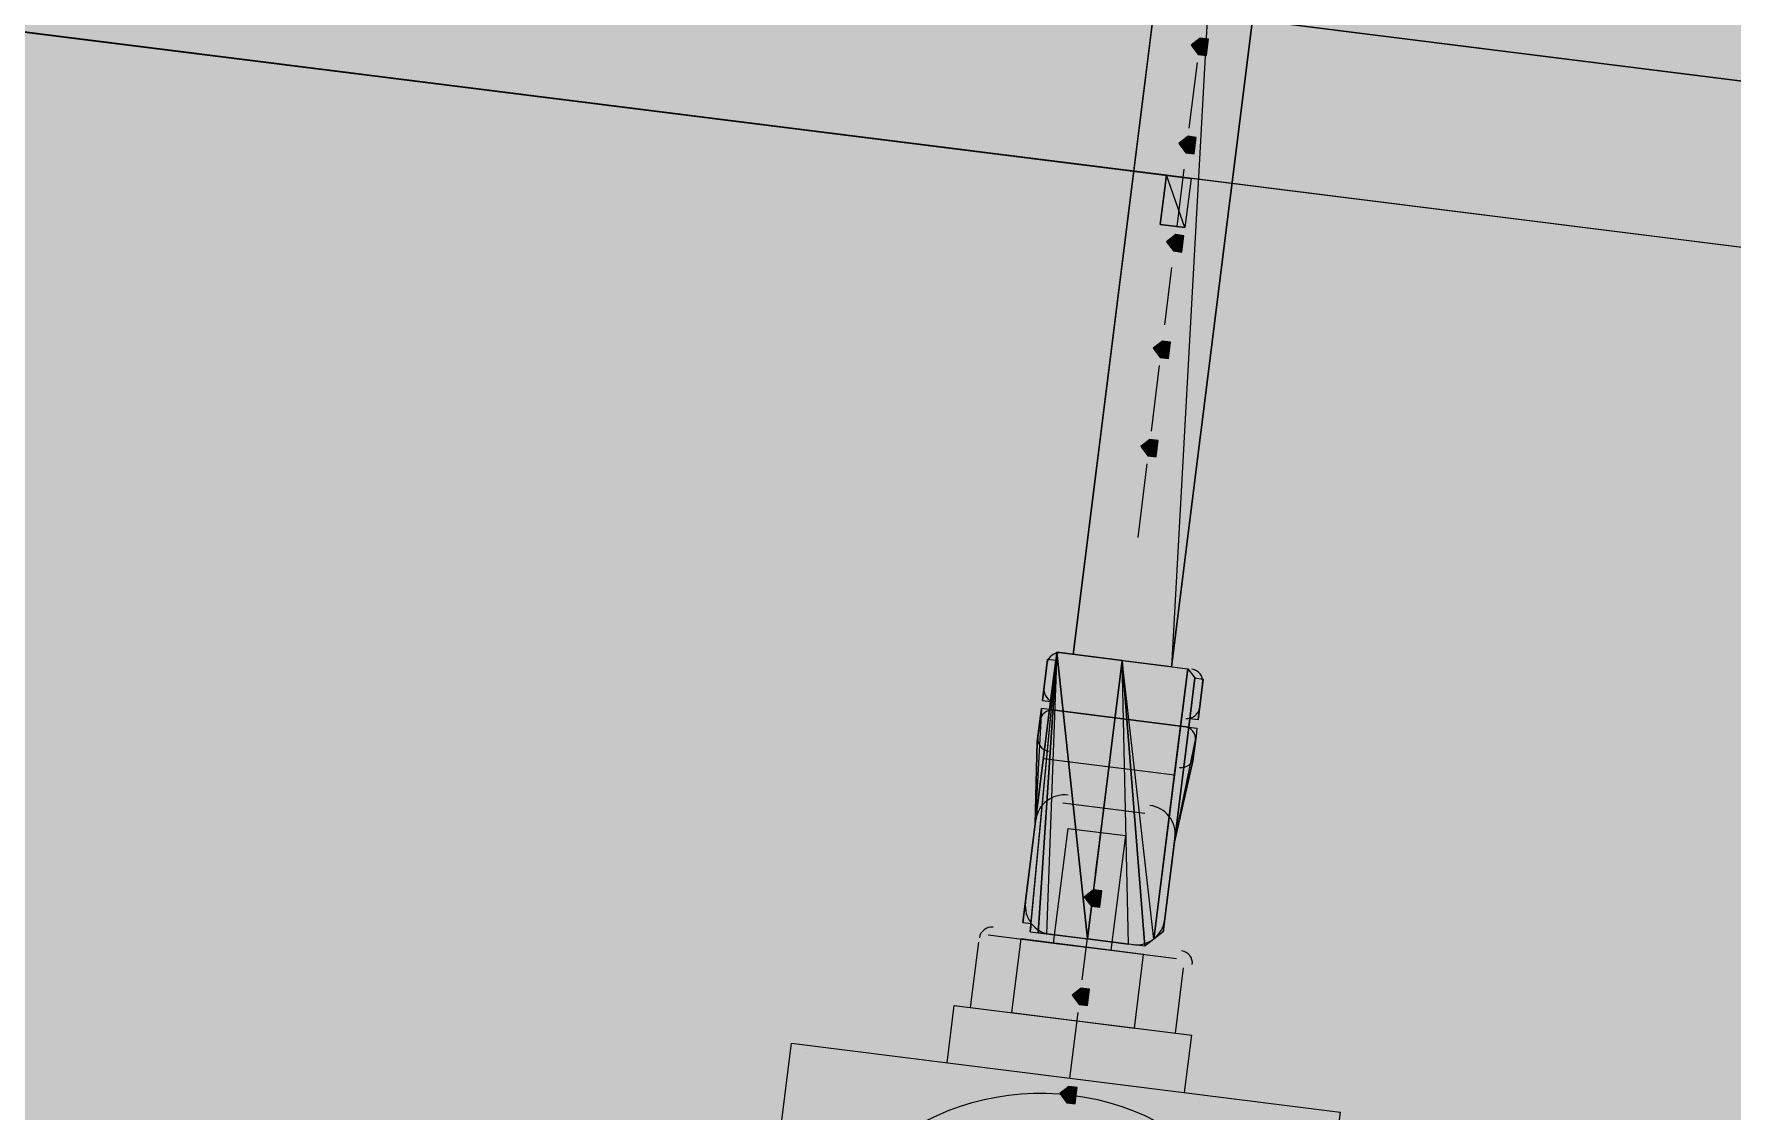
# Model space of a CAD drawing. Header units: metres. Extents: x -4 to 509425, y 7549 to 4732445.
# Drawn here: x 475989.321 to 475991.063, y 4719780.166 to 4719781.27 of the extents above; entities that cross this region are included whole.
import ezdxf

# ---------------------------------------------------------------- set-up
doc = ezdxf.new("R2010")
doc.units = ezdxf.units.M
doc.header["$LTSCALE"] = 0.01
doc.header["$MEASUREMENT"] = 0
doc.layers.get('0').update_dxf_attribs({"lineweight": 0})
doc.layers.add('_SUBESTACIÓN', color=1, linetype='Continuous')
doc.layers.add('SUBESTACION LA VID', color=253, linetype='Continuous')

# ---------------------------------------------------------------- blocks, each defined once
blk = doc.blocks.new('A$Cfff6051d')
at = {"layer": 'SUBESTACION LA VID', "transparency": 33554687}
h = blk.add_hatch(color=256, dxfattribs=at)
h.dxf.hatch_style = 2
h.paths.add_polyline_path([(475990.5249, 4719781.2568), (475990.5259, 4719781.2652), (475990.5175, 4719781.2663), (475990.5081, 4719781.2589), (475990.5154, 4719781.2495), (475990.5238, 4719781.2484)])
h = blk.add_hatch(color=256, dxfattribs=at)
h.dxf.hatch_style = 2
h.paths.add_polyline_path([(475990.5122, 4719781.156), (475990.5133, 4719781.1644), (475990.5049, 4719781.1655), (475990.4954, 4719781.1581), (475990.5028, 4719781.1487), (475990.5112, 4719781.1476)])
h = blk.add_hatch(color=256, dxfattribs=at)
h.dxf.hatch_style = 2
h.paths.add_polyline_path([(475990.4996, 4719781.0552), (475990.5007, 4719781.0636), (475990.4923, 4719781.0647), (475990.4828, 4719781.0573), (475990.4901, 4719781.0479), (475990.4985, 4719781.0468)])
h = blk.add_hatch(color=256, dxfattribs=at)
h.dxf.hatch_style = 2
h.paths.add_polyline_path([(475990.4859, 4719780.946), (475990.487, 4719780.9544), (475990.4786, 4719780.9555), (475990.4691, 4719780.9481), (475990.4765, 4719780.9387), (475990.4849, 4719780.9376)])
h = blk.add_hatch(color=256, dxfattribs=at)
h.dxf.hatch_style = 2
h.paths.add_polyline_path([(475990.4733, 4719780.8452), (475990.4743, 4719780.8536), (475990.4659, 4719780.8547), (475990.4565, 4719780.8473), (475990.4638, 4719780.8379), (475990.4722, 4719780.8368)])
h = blk.add_hatch(color=256, dxfattribs=at)
h.dxf.hatch_style = 2
h.paths.add_polyline_path([(475990.4153, 4719780.3832), (475990.4164, 4719780.3916), (475990.408, 4719780.3927), (475990.3985, 4719780.3853), (475990.4059, 4719780.3759), (475990.4143, 4719780.3748)])
h = blk.add_hatch(color=256, dxfattribs=at)
h.dxf.hatch_style = 2
h.paths.add_polyline_path([(475990.4027, 4719780.2824), (475990.4038, 4719780.2908), (475990.3954, 4719780.2919), (475990.3859, 4719780.2845), (475990.3933, 4719780.2751), (475990.4017, 4719780.274)])
h = blk.add_hatch(color=256, dxfattribs=at)
h.dxf.hatch_style = 2
h.paths.add_polyline_path([(475990.3901, 4719780.1816), (475990.3911, 4719780.19), (475990.3827, 4719780.191), (475990.3733, 4719780.1837), (475990.3806, 4719780.1742), (475990.389, 4719780.1732)])
at = {"layer": 'SUBESTACION LA VID', "lineweight": 15}
for p, q in [((475992.9064, 4719780.9924), (475980.1883, 4719782.5869)), ((475993.0365, 4719780.8054), (475980.0244, 4719782.4368)), ((475990.5682, 4719782.079), (475990.3871, 4719780.6342)), ((475990.669, 4719782.0664), (475990.4879, 4719780.6215)), ((475990.5144, 4719781.2411), (475990.5059, 4719781.1739)), ((475990.5007, 4719781.1319), (475990.4933, 4719781.0731)), ((475990.508, 4719781.1224), (475990.5017, 4719781.072)), ((475990.488, 4719781.0311), (475990.4807, 4719780.9723)), ((475990.4754, 4719780.9303), (475990.467, 4719780.8631)), ((475990.4628, 4719780.8295), (475990.4533, 4719780.7539)), ((475990.3703, 4719780.6363), (475990.5047, 4719780.6194)), ((475990.3566, 4719780.5953), (475990.3598, 4719780.6205)), ((475990.5194, 4719780.6005), (475990.5162, 4719780.5753)), ((475990.3629, 4719780.5775), (475990.4973, 4719780.5606)), ((475990.4973, 4719780.5606), (475990.3629, 4719780.5775)), ((475990.3503, 4719780.5449), (475990.3524, 4719780.5617)), ((475990.3482, 4719780.4599), (475990.3503, 4719780.5449)), ((475990.512, 4719780.5417), (475990.5099, 4719780.5249)), ((475990.491, 4719780.5102), (475990.3566, 4719780.5271)), ((475990.491, 4719780.442), (475990.5099, 4719780.5249)), ((475990.3765, 4719780.4819), (475990.4605, 4719780.4714)), ((475990.4101, 4719780.4095), (475990.4175, 4719780.4683)), ((475990.3376, 4719780.3759), (475990.3482, 4719780.4599)), ((475990.491, 4719780.442), (475990.4804, 4719780.358)), ((475990.3964, 4719780.3003), (475990.4048, 4719780.3675)), ((475990.2998, 4719780.3465), (475990.367, 4719780.3381)), ((475990.4437, 4719780.337), (475990.3597, 4719780.3475)), ((475990.2819, 4719780.2719), (475990.2904, 4719780.3391)), ((475990.367, 4719780.3381), (475990.4258, 4719780.3307)), ((475990.4258, 4719780.3307), (475990.493, 4719780.3223)), ((475990.492, 4719780.2456), (475990.5004, 4719780.3128)), ((475990.2578, 4719780.2152), (475990.2651, 4719780.274)), ((475990.2651, 4719780.274), (475990.5088, 4719780.2435)), ((475990.3838, 4719780.1994), (475990.3922, 4719780.2667)), ((475990.5014, 4719780.1847), (475990.5088, 4719780.2435)), ((475990.1139, 4719780.2247), (475990.1139, 4719780.2247)), ((475990.2399, 4719780.2089), (475990.2399, 4719780.2089)), ((475990.3827, 4719780.191), (475990.3827, 4719780.191)), ((475990.5171, 4719780.1742), (475990.5171, 4719780.1742))]:
    blk.add_line(p, q, dxfattribs=at)
at = {"layer": 'SUBESTACION LA VID', "lineweight": 0}
for p, q in [((475990.4367, 4719781.302), (475991.3271, 4719781.1904)), ((475990.3439, 4719780.358), (475990.3703, 4719780.6363)), ((475990.364, 4719780.5859), (475990.3692, 4719780.6279)), ((475990.3556, 4719780.5869), (475990.3598, 4719780.6205)), ((475990.3566, 4719780.5953), (475990.3598, 4719780.6205)), ((475990.5068, 4719780.568), (475990.512, 4719780.61)), ((475990.5068, 4719780.568), (475990.512, 4719780.61)), ((475990.5152, 4719780.5669), (475990.5204, 4719780.6089)), ((475990.5152, 4719780.5669), (475990.5194, 4719780.6005)), ((475990.3355, 4719780.3591), (475990.3629, 4719780.5775)), ((475990.3503, 4719780.5449), (475990.3545, 4719780.5785)), ((475990.3503, 4719780.5449), (475990.3545, 4719780.5785)), ((475990.3503, 4719780.5449), (475990.3535, 4719780.5701)), ((475990.3503, 4719780.5449), (475990.3535, 4719780.5701)), ((475990.3503, 4719780.5449), (475990.3535, 4719780.5701)), ((475990.4699, 4719780.3422), (475990.4973, 4719780.5606)), ((475990.491, 4719780.442), (475990.5057, 4719780.5596)), ((475990.491, 4719780.442), (475990.5057, 4719780.5596)), ((475990.491, 4719780.442), (475990.5057, 4719780.5596)), ((475990.491, 4719780.442), (475990.5131, 4719780.5501)), ((475990.491, 4719780.442), (475990.5131, 4719780.5501)), ((475990.4794, 4719780.3496), (475990.491, 4719780.442))]:
    blk.add_line(p, q, dxfattribs=at)
at = {"layer": 'SUBESTACION LA VID', "lineweight": 15}
for points in [[(475992.8853, 4719780.8244), (475990.508, 4719781.1224), (475990.5017, 4719781.072), (475990.4765, 4719781.0752), (475990.4828, 4719781.1256), (475986.5347, 4719781.6206), (475986.5283, 4719781.5702), (475986.5115, 4719781.5723), (475986.5179, 4719781.6227), (475982.5697, 4719782.1177), (475982.5634, 4719782.0672), (475982.5382, 4719782.0704), (475982.5445, 4719782.1208), (475980.1672, 4719782.4189)], [(475986.6313, 4719781.7791), (475987.7906, 4719781.6338), (475987.8053, 4719781.7514), (475987.9733, 4719781.7303), (475987.9586, 4719781.6127), (475989.1094, 4719781.4684), (475989.1242, 4719781.586), (475989.2922, 4719781.565), (475989.2774, 4719781.4474), (475990.4367, 4719781.302), (475990.4514, 4719781.4196), (475990.6194, 4719781.3986), (475990.6047, 4719781.281), (475991.3271, 4719781.1904)], [(475990.5682, 4719782.079), (475990.669, 4719782.0664), (475990.4879, 4719780.6215), (475990.3871, 4719780.6342), (475990.5682, 4719782.079)], [(475990.4828, 4719781.1256), (475990.4765, 4719781.0752), (475990.5017, 4719781.072)], [(475990.3376, 4719780.3759), (475990.3366, 4719780.3675), (475990.3355, 4719780.3591), (475990.3439, 4719780.358), (475990.3429, 4719780.3496), (475990.3513, 4719780.3486), (475990.3597, 4719780.3475), (475990.4017, 4719780.3423), (475990.4375, 4719780.6279), (475990.3703, 4719780.6363), (475990.3692, 4719780.6279), (475990.3608, 4719780.6289), (475990.3598, 4719780.6205), (475990.3566, 4719780.5953), (475990.3556, 4719780.5869), (475990.364, 4719780.5859), (475990.3629, 4719780.5775), (475990.3545, 4719780.5785), (475990.3535, 4719780.5701), (475990.3524, 4719780.5617), (475990.3503, 4719780.5449), (475990.3482, 4719780.4599), (475990.3376, 4719780.3759)], [(475990.4804, 4719780.358), (475990.4794, 4719780.3496), (475990.4699, 4719780.3422), (475990.4605, 4719780.3349), (475990.4437, 4719780.337), (475990.4017, 4719780.3423), (475990.4375, 4719780.6279), (475990.5047, 4719780.6194), (475990.512, 4719780.61), (475990.5204, 4719780.6089), (475990.5194, 4719780.6005), (475990.5162, 4719780.5753), (475990.5152, 4719780.5669), (475990.5068, 4719780.568), (475990.5057, 4719780.5596), (475990.4973, 4719780.5606), (475990.5057, 4719780.5596), (475990.5141, 4719780.5585), (475990.5131, 4719780.5501), (475990.512, 4719780.5417), (475990.5099, 4719780.5249), (475990.491, 4719780.442), (475990.4804, 4719780.358)], [(475990.367, 4719780.3381), (475990.3818, 4719780.4557), (475990.4406, 4719780.4483), (475990.4258, 4719780.3307)], [(475990.3334, 4719780.3423), (475990.3239, 4719780.2667), (475990.45, 4719780.2509), (475990.4594, 4719780.3265), (475990.3334, 4719780.3423)], [(475990.661, 4719780.1647), (475990.5915, 4719779.6103), (475990.0287, 4719779.6808), (475990.0982, 4719780.2353), (475990.661, 4719780.1647)]]:
    blk.add_lwpolyline(points, dxfattribs=at)
at = {"layer": 'SUBESTACION LA VID', "lineweight": 0}
for points in [[(475980.1672, 4719782.4189), (475990.508, 4719781.1224), (475982.5445, 4719782.1208)], [(475990.508, 4719781.1224), (475986.5347, 4719781.6206), (475982.5445, 4719782.1208), (475986.5179, 4719781.6227)], [(475990.3692, 4719780.6279), (475990.3629, 4719780.5775), (475990.3355, 4719780.3591), (475990.3629, 4719780.5775), (475990.3692, 4719780.6279), (475990.3629, 4719780.5775)], [(475990.3692, 4719780.6279), (475990.3629, 4719780.5775), (475990.3366, 4719780.3675)], [(475990.3429, 4719780.3496), (475990.3703, 4719780.6363), (475990.3513, 4719780.3486)], [(475990.3545, 4719780.5785), (475990.3482, 4719780.4599), (475990.3629, 4719780.5775), (475990.3692, 4719780.6279)], [(475990.3556, 4719780.5869), (475990.3608, 4719780.6289), (475990.3556, 4719780.5869)], [(475990.3556, 4719780.5869), (475990.3608, 4719780.6289), (475990.3556, 4719780.5869)], [(475990.3556, 4719780.5869), (475990.3608, 4719780.6289), (475990.3556, 4719780.5869)], [(475990.3556, 4719780.5869), (475990.3608, 4719780.6289), (475990.3556, 4719780.5869)], [(475990.4605, 4719780.3349), (475990.4375, 4719780.6279), (475990.4605, 4719780.3349)], [(475990.3566, 4719780.5953), (475990.3598, 4719780.6205), (475990.3566, 4719780.5953)], [(475990.3566, 4719780.5953), (475990.3598, 4719780.6205), (475990.3566, 4719780.5953)], [(475990.5047, 4719780.6194), (475990.4699, 4719780.3422), (475990.4973, 4719780.5606), (475990.5047, 4719780.6194)], [(475990.4699, 4719780.3422), (475990.4973, 4719780.5606), (475990.5036, 4719780.611)], [(475990.512, 4719780.61), (475990.5057, 4719780.5596), (475990.4794, 4719780.3496), (475990.5057, 4719780.5596)], [(475990.5057, 4719780.5596), (475990.512, 4719780.61), (475990.5057, 4719780.5596)], [(475990.5068, 4719780.568), (475990.512, 4719780.61), (475990.5068, 4719780.568)], [(475990.5068, 4719780.568), (475990.512, 4719780.61), (475990.5068, 4719780.568)], [(475990.5152, 4719780.5669), (475990.5204, 4719780.6089), (475990.5152, 4719780.5669), (475990.5194, 4719780.6005)], [(475990.5162, 4719780.5753), (475990.5194, 4719780.6005), (475990.5162, 4719780.5753)], [(475990.5162, 4719780.5753), (475990.5194, 4719780.6005), (475990.5162, 4719780.5753)], [(475990.3629, 4719780.5775), (475990.3366, 4719780.3675), (475990.3482, 4719780.4599)], [(475990.3503, 4719780.5449), (475990.3535, 4719780.5701), (475990.3503, 4719780.5449)], [(475990.3503, 4719780.5449), (475990.3535, 4719780.5701), (475990.3503, 4719780.5449)], [(475990.491, 4719780.442), (475990.5131, 4719780.5501), (475990.5099, 4719780.5249)], [(475990.5099, 4719780.5249), (475990.5131, 4719780.5501), (475990.5099, 4719780.5249)], [(475990.5131, 4719780.5501), (475990.5099, 4719780.5249), (475990.512, 4719780.5417)]]:
    blk.add_lwpolyline(points, dxfattribs=at)
at = {"layer": 'SUBESTACION LA VID'}
for points in [[(475990.5249, 4719781.2568), (475990.5259, 4719781.2652), (475990.5175, 4719781.2663), (475990.5081, 4719781.2589), (475990.5154, 4719781.2495), (475990.5238, 4719781.2484)], [(475990.5122, 4719781.156), (475990.5133, 4719781.1644), (475990.5049, 4719781.1655), (475990.4954, 4719781.1581), (475990.5028, 4719781.1487), (475990.5112, 4719781.1476)], [(475990.4996, 4719781.0552), (475990.5007, 4719781.0636), (475990.4923, 4719781.0647), (475990.4828, 4719781.0573), (475990.4901, 4719781.0479), (475990.4985, 4719781.0468)], [(475990.4859, 4719780.946), (475990.487, 4719780.9544), (475990.4786, 4719780.9555), (475990.4691, 4719780.9481), (475990.4765, 4719780.9387), (475990.4849, 4719780.9376)], [(475990.4733, 4719780.8452), (475990.4743, 4719780.8536), (475990.4659, 4719780.8547), (475990.4565, 4719780.8473), (475990.4638, 4719780.8379), (475990.4722, 4719780.8368)], [(475990.4375, 4719780.6279), (475990.3703, 4719780.6363), (475990.4017, 4719780.3423)], [(475990.5047, 4719780.6194), (475990.4699, 4719780.3422), (475990.4375, 4719780.6279)], [(475990.4153, 4719780.3832), (475990.4164, 4719780.3916), (475990.408, 4719780.3927), (475990.3985, 4719780.3853), (475990.4059, 4719780.3759), (475990.4143, 4719780.3748)], [(475990.4027, 4719780.2824), (475990.4038, 4719780.2908), (475990.3954, 4719780.2919), (475990.3859, 4719780.2845), (475990.3933, 4719780.2751), (475990.4017, 4719780.274)], [(475990.3901, 4719780.1816), (475990.3911, 4719780.19), (475990.3827, 4719780.191), (475990.3733, 4719780.1837), (475990.3806, 4719780.1742), (475990.389, 4719780.1732)]]:
    blk.add_lwpolyline(points, close=True, dxfattribs=at)
at = {"layer": 'SUBESTACION LA VID', "lineweight": 0}
for points in [[(475990.5249, 4719781.2568), (475990.5259, 4719781.2652), (475990.5175, 4719781.2663), (475990.5081, 4719781.2589), (475990.5154, 4719781.2495), (475990.5238, 4719781.2484)], [(475990.5122, 4719781.156), (475990.5133, 4719781.1644), (475990.5049, 4719781.1655), (475990.4954, 4719781.1581), (475990.5028, 4719781.1487), (475990.5112, 4719781.1476)], [(475990.4996, 4719781.0552), (475990.5007, 4719781.0636), (475990.4923, 4719781.0647), (475990.4828, 4719781.0573), (475990.4901, 4719781.0479), (475990.4985, 4719781.0468)], [(475990.4859, 4719780.946), (475990.487, 4719780.9544), (475990.4786, 4719780.9555), (475990.4691, 4719780.9481), (475990.4765, 4719780.9387), (475990.4849, 4719780.9376)], [(475990.4733, 4719780.8452), (475990.4743, 4719780.8536), (475990.4659, 4719780.8547), (475990.4565, 4719780.8473), (475990.4638, 4719780.8379), (475990.4722, 4719780.8368)], [(475990.4375, 4719780.6279), (475990.3703, 4719780.6363), (475990.4017, 4719780.3423)], [(475990.5047, 4719780.6194), (475990.4699, 4719780.3422), (475990.4375, 4719780.6279)], [(475990.4153, 4719780.3832), (475990.4164, 4719780.3916), (475990.408, 4719780.3927), (475990.3985, 4719780.3853), (475990.4059, 4719780.3759), (475990.4143, 4719780.3748)], [(475990.4027, 4719780.2824), (475990.4038, 4719780.2908), (475990.3954, 4719780.2919), (475990.3859, 4719780.2845), (475990.3933, 4719780.2751), (475990.4017, 4719780.274)], [(475990.3901, 4719780.1816), (475990.3911, 4719780.19), (475990.3827, 4719780.191), (475990.3733, 4719780.1837), (475990.3806, 4719780.1742), (475990.389, 4719780.1732)]]:
    blk.add_lwpolyline(points, close=True, dxfattribs=at)
at = {"layer": 'SUBESTACION LA VID'}
for points in [[(475990.3871, 4719780.6342), (475990.3871, 4719780.6342), (475990.4879, 4719780.6215), (475990.4879, 4719780.6215), (475990.4879, 4719780.6215), (475990.5682, 4719782.079), (475990.5682, 4719782.079), (475990.5682, 4719782.079), (475990.3871, 4719780.6342), (475990.3871, 4719780.6342)], [(475990.4879, 4719780.6215), (475990.4879, 4719780.6215), (475990.5682, 4719782.079), (475990.5682, 4719782.079), (475990.5682, 4719782.079), (475990.669, 4719782.0664), (475990.669, 4719782.0664), (475990.669, 4719782.0664), (475990.4879, 4719780.6215), (475990.4879, 4719780.6215)], [(475990.4828, 4719781.1256), (475990.4828, 4719781.1256), (475990.5017, 4719781.072), (475990.5017, 4719781.072), (475990.5017, 4719781.072), (475990.4765, 4719781.0752), (475990.4765, 4719781.0752), (475990.4765, 4719781.0752), (475990.4828, 4719781.1256), (475990.4828, 4719781.1256)], [(475990.508, 4719781.1224), (475990.508, 4719781.1224), (475990.4828, 4719781.1256), (475990.4828, 4719781.1256), (475990.4828, 4719781.1256), (475990.5017, 4719781.072), (475990.5017, 4719781.072), (475990.5017, 4719781.072), (475990.508, 4719781.1224), (475990.508, 4719781.1224)], [(475990.3597, 4719780.3475), (475990.3597, 4719780.3475), (475990.3703, 4719780.6363), (475990.3703, 4719780.6363), (475990.3703, 4719780.6363), (475990.3513, 4719780.3486), (475990.3513, 4719780.3486), (475990.3513, 4719780.3486), (475990.3597, 4719780.3475), (475990.3597, 4719780.3475)], [(475990.4017, 4719780.3423), (475990.4017, 4719780.3423), (475990.3597, 4719780.3475), (475990.3597, 4719780.3475), (475990.3597, 4719780.3475), (475990.3703, 4719780.6363), (475990.3703, 4719780.6363), (475990.3703, 4719780.6363), (475990.4017, 4719780.3423), (475990.4017, 4719780.3423)], [(475990.4017, 4719780.3423), (475990.4017, 4719780.3423), (475990.4375, 4719780.6279), (475990.4375, 4719780.6279), (475990.4375, 4719780.6279), (475990.4437, 4719780.337), (475990.4437, 4719780.337), (475990.4437, 4719780.337), (475990.4017, 4719780.3423), (475990.4017, 4719780.3423)], [(475990.4375, 4719780.6279), (475990.4375, 4719780.6279), (475990.4437, 4719780.337), (475990.4437, 4719780.337), (475990.4437, 4719780.337), (475990.4605, 4719780.3349), (475990.4605, 4719780.3349), (475990.4605, 4719780.3349), (475990.4375, 4719780.6279), (475990.4375, 4719780.6279)]]:
    blk.add_open_spline(points, degree=3, knots=[0, 0, 0, 0, 1, 1, 1, 2, 2, 2, 3, 3, 3, 3], dxfattribs=at)
at = {"layer": 'SUBESTACION LA VID', "lineweight": 0}
for points in [[(475990.3871, 4719780.6342), (475990.3871, 4719780.6342), (475990.4879, 4719780.6215), (475990.4879, 4719780.6215), (475990.4879, 4719780.6215), (475990.5682, 4719782.079), (475990.5682, 4719782.079), (475990.5682, 4719782.079), (475990.3871, 4719780.6342), (475990.3871, 4719780.6342)], [(475990.4879, 4719780.6215), (475990.4879, 4719780.6215), (475990.5682, 4719782.079), (475990.5682, 4719782.079), (475990.5682, 4719782.079), (475990.669, 4719782.0664), (475990.669, 4719782.0664), (475990.669, 4719782.0664), (475990.4879, 4719780.6215), (475990.4879, 4719780.6215)], [(475990.4828, 4719781.1256), (475990.4828, 4719781.1256), (475990.5017, 4719781.072), (475990.5017, 4719781.072), (475990.5017, 4719781.072), (475990.4765, 4719781.0752), (475990.4765, 4719781.0752), (475990.4765, 4719781.0752), (475990.4828, 4719781.1256), (475990.4828, 4719781.1256)], [(475990.508, 4719781.1224), (475990.508, 4719781.1224), (475990.4828, 4719781.1256), (475990.4828, 4719781.1256), (475990.4828, 4719781.1256), (475990.5017, 4719781.072), (475990.5017, 4719781.072), (475990.5017, 4719781.072), (475990.508, 4719781.1224), (475990.508, 4719781.1224)], [(475990.3597, 4719780.3475), (475990.3597, 4719780.3475), (475990.3703, 4719780.6363), (475990.3703, 4719780.6363), (475990.3703, 4719780.6363), (475990.3513, 4719780.3486), (475990.3513, 4719780.3486), (475990.3513, 4719780.3486), (475990.3597, 4719780.3475), (475990.3597, 4719780.3475)], [(475990.4017, 4719780.3423), (475990.4017, 4719780.3423), (475990.3597, 4719780.3475), (475990.3597, 4719780.3475), (475990.3597, 4719780.3475), (475990.3703, 4719780.6363), (475990.3703, 4719780.6363), (475990.3703, 4719780.6363), (475990.4017, 4719780.3423), (475990.4017, 4719780.3423)], [(475990.4017, 4719780.3423), (475990.4017, 4719780.3423), (475990.4375, 4719780.6279), (475990.4375, 4719780.6279), (475990.4375, 4719780.6279), (475990.4437, 4719780.337), (475990.4437, 4719780.337), (475990.4437, 4719780.337), (475990.4017, 4719780.3423), (475990.4017, 4719780.3423)], [(475990.4375, 4719780.6279), (475990.4375, 4719780.6279), (475990.4437, 4719780.337), (475990.4437, 4719780.337), (475990.4437, 4719780.337), (475990.4605, 4719780.3349), (475990.4605, 4719780.3349), (475990.4605, 4719780.3349), (475990.4375, 4719780.6279), (475990.4375, 4719780.6279)]]:
    blk.add_open_spline(points, degree=3, knots=[0, 0, 0, 0, 1, 1, 1, 2, 2, 2, 3, 3, 3, 3], dxfattribs=at)
at = {"layer": 'SUBESTACION LA VID', "lineweight": 15}
for points in [[(475990.3745, 4719780.6358), (475990.3675, 4719780.6366), (475990.3612, 4719780.6317), (475990.3603, 4719780.6247)], [(475990.5199, 4719780.6047), (475990.5208, 4719780.6117), (475990.5159, 4719780.618), (475990.5089, 4719780.6189)], [(475990.3571, 4719780.5995), (475990.3563, 4719780.5926), (475990.3612, 4719780.5862), (475990.3682, 4719780.5854)], [(475990.3671, 4719780.577), (475990.3602, 4719780.5778), (475990.3538, 4719780.5729), (475990.3529, 4719780.5659)], [(475990.5026, 4719780.5685), (475990.5095, 4719780.5676), (475990.5159, 4719780.5726), (475990.5168, 4719780.5795)], [(475990.5125, 4719780.5459), (475990.5134, 4719780.5529), (475990.5085, 4719780.5592), (475990.5015, 4719780.5601)], [(475990.3508, 4719780.5491), (475990.35, 4719780.5422), (475990.3549, 4719780.5358), (475990.3618, 4719780.535)], [(475990.4963, 4719780.5181), (475990.5032, 4719780.5172), (475990.5096, 4719780.5222), (475990.5104, 4719780.5291)], [(475990.3818, 4719780.4898), (475990.3655, 4719780.4918), (475990.3507, 4719780.4803), (475990.3487, 4719780.4641)], [(475990.4915, 4719780.4462), (475990.4935, 4719780.4624), (475990.482, 4719780.4772), (475990.4658, 4719780.4793)], [(475990.3382, 4719780.3801), (475990.3361, 4719780.3638), (475990.3476, 4719780.349), (475990.3639, 4719780.347)], [(475990.4479, 4719780.3365), (475990.4641, 4719780.3344), (475990.4789, 4719780.3459), (475990.481, 4719780.3622)], [(475990.3051, 4719780.3544), (475990.2981, 4719780.3552), (475990.2918, 4719780.3503), (475990.2909, 4719780.3433)], [(475990.5093, 4719780.316), (475990.5102, 4719780.3229), (475990.5052, 4719780.3293), (475990.4983, 4719780.3301)]]:
    blk.add_open_spline(points, degree=3, dxfattribs=at)
blk.add_open_spline([(475990.3859, 4719780.1821), (475990.2444, 4719780.1999), (475990.1153, 4719780.0995), (475990.0975, 4719779.958), (475990.0798, 4719779.8165), (475990.1801, 4719779.6874), (475990.3216, 4719779.6697), (475990.4631, 4719779.652), (475990.5922, 4719779.7523), (475990.61, 4719779.8938), (475990.6277, 4719780.0353), (475990.5274, 4719780.1644), (475990.3859, 4719780.1821)], degree=3, knots=[0, 0, 0, 0, 1, 1, 1, 2, 2, 2, 3, 3, 3, 4, 4, 4, 4], dxfattribs=at)

msp = doc.modelspace()

# ---------------------------------------------------------------- hatches: boundary and pattern name
at = {"layer": '_SUBESTACIÓN', "transparency": 33554559}
h = msp.add_hatch(color=1, dxfattribs=at)
h.dxf.hatch_style = 1
h.paths.add_polyline_path([(475968.6399, 4719805.825), (476089.9386, 4719790.615), (476078.1686, 4719696.74), (475956.8686, 4719711.9502)])

# ---------------------------------------------------------------- block references
at = {"linetype": 'Continuous'}
msp.add_blockref('A$Cfff6051d', (0, 0), dxfattribs=at)

doc.saveas('drawing.dxf')
